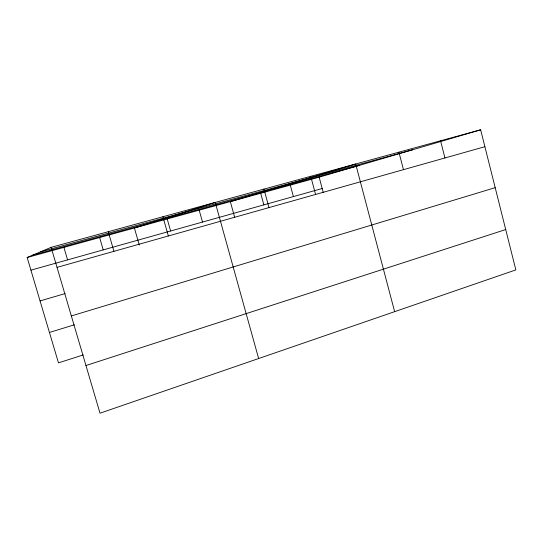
<?xml version="1.0" encoding="UTF-8"?>
<svg xmlns="http://www.w3.org/2000/svg" width="543" height="543" viewBox="0 0 543 543"><rect width="100%" height="100%" fill="white"/><g stroke="black" fill="none" stroke-linecap="round" stroke-linejoin="round"><path stroke-width="0.81" d="M83.249 354.946L58.481 362.86L27.15 257.491L51.123 247.336L480.65 129.804L515.85 269.898L100.014 413.196L51.123 247.336M85.964 365.52L505.716 229.553M49.44 332.452L74.371 324.809M71.35 315.945L495.189 187.668M27.15 257.491L319.162 177.188L480.65 129.804M40.067 300.931L65.16 293.573M57.029 267.38L484.892 146.698M30.917 270.156L322.196 188.516M32.845 255.081L359.391 165.384M40.623 251.782L412.442 149.82M63.911 247.384L67.576 259.88M99.641 237.556L103.218 249.895M108.254 231.698L113.928 251.328M139.252 244.974L134.392 227.999L215.238 202.43L258.638 358.529M167.217 218.972L170.617 230.999M162.907 216.745L168.357 235.974M199.186 210.182L202.512 222.067M234.712 217.431L230.334 201.616L355.679 164L394.639 311.668M260.694 193.267L263.864 204.867M263.946 189.1L268.995 207.596M290.295 185.122L293.396 196.586M310.718 176.305L315.592 194.448M319.162 177.188L323.275 192.568M398.922 152.169L403.463 169.667M440.549 140.78L444.941 157.965"/></g></svg>
